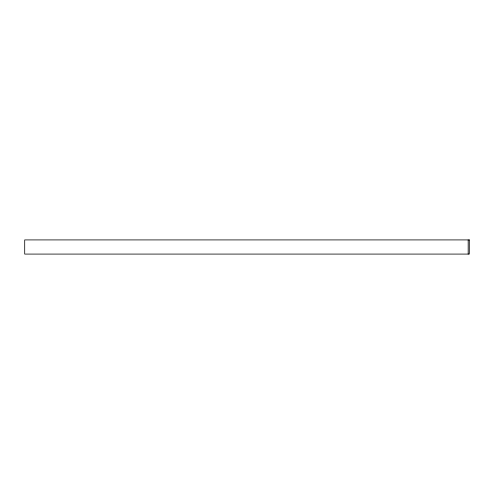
<?xml version="1.0" encoding="UTF-8"?>
<svg xmlns="http://www.w3.org/2000/svg" width="494" height="494" viewBox="0 0 494 494"><rect width="100%" height="100%" fill="white"/><g stroke="black" fill="none" stroke-linecap="round" stroke-linejoin="round"><path stroke-width="0.74" d="M468.176 239.917L468.176 254.083M469.3 239.917L24.7 239.917L24.7 254.083L469.3 254.083L469.3 239.917"/></g></svg>
